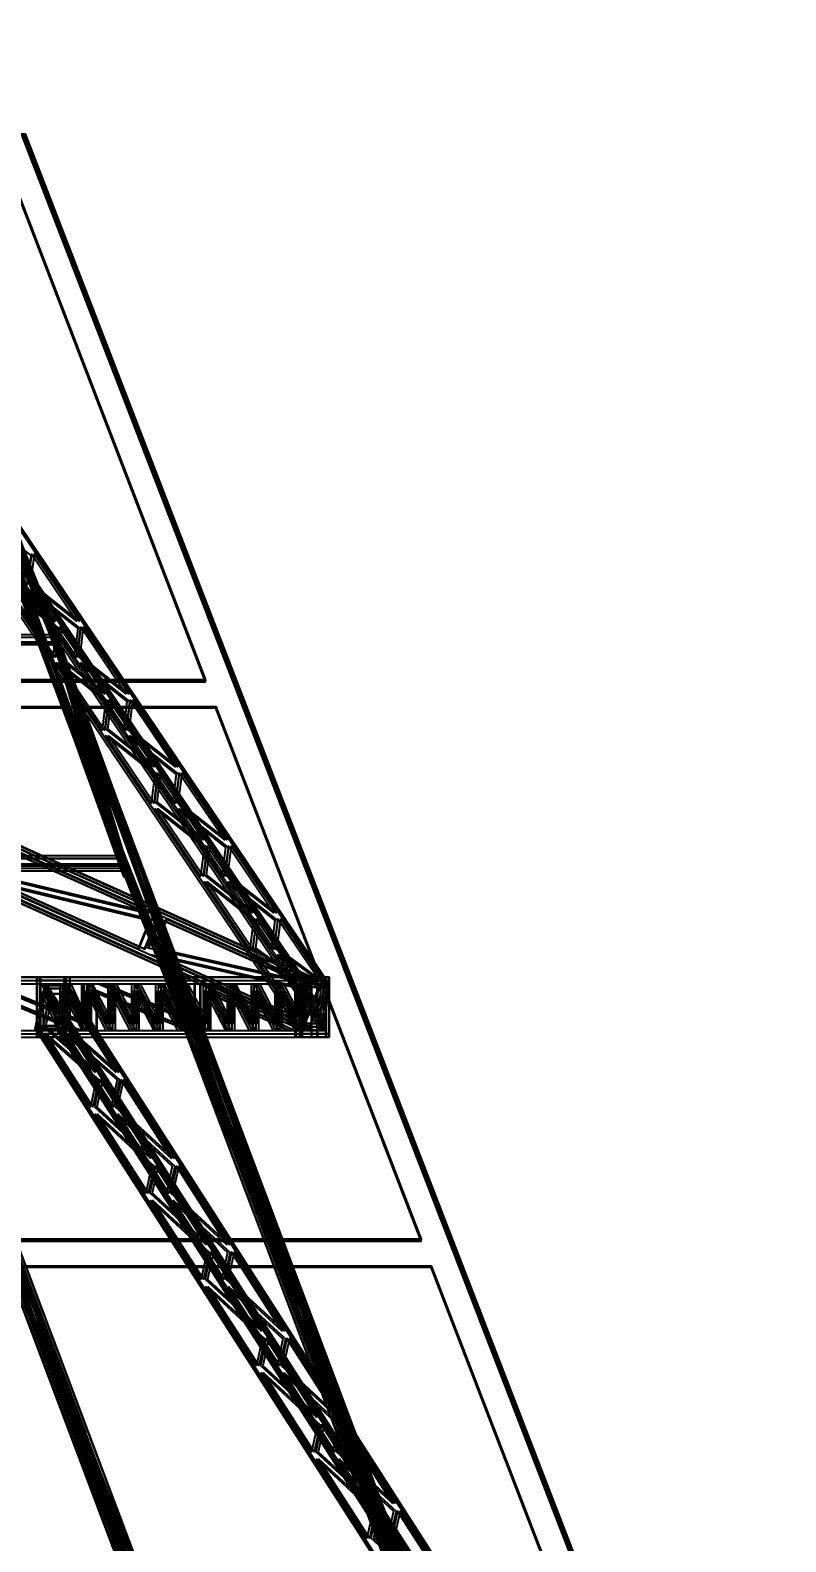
# Model space of a CAD drawing. Header units: millimetres. Extents: x -84906 to 117550, y -3000 to 338000.
# Drawn here: x 31195 to 35730, y 19591 to 28662 of the extents above; entities that cross this region are included whole.
import ezdxf

# ---------------------------------------------------------------- set-up
doc = ezdxf.new("R2010")
doc.units = ezdxf.units.MM
doc.layers.add('D-STR-DIM', color=7, linetype='Continuous', lineweight=13)
doc.layers.add('D-STR-STRC', color=7, linetype='Continuous', lineweight=25)
doc.styles.add('OpenSansCondensed-Light', font='OpenSansCondensed-Light.ttf')
doc.styles.add('TOWER_UNICODE', font='Arial Unicode.ttf')
doc.dimstyles.new('EZDXF', dxfattribs={"dimtxt": 0.25, "dimasz": 0.175, "dimexe": 0.375, "dimexo": 0.125, "dimgap": 0.1, "dimtad": 1, "dimlfac": 100, "dimzin": 12, "dimdsep": 46, "dimtxsty": 'OpenSansCondensed-Light', "dimblk": 'ARCHTICK', "dimcen": 2.5, "dimazin": 3, "dimtfac": 0.5, "dimtmove": 2, "dimatfit": 3})

# ---------------------------------------------------------------- blocks, each defined once
blk = doc.blocks.new('_ARCHTICK')
at = {"color": 0, "linetype": 'BYBLOCK', "const_width": 0.15}
blk.add_lwpolyline([(-0.5, -0.5), (0.5, 0.5)], dxfattribs=at)

msp = doc.modelspace()

# ---------------------------------------------------------------- linework, layer by layer
at = {"layer": 'D-STR-STRC'}
for points in [[(31745.2, 23638.8), (29263.7, 30515.9)], [(31364.5, 24992.7), (29293.1, 30492.2)], [(29293.1, 30492.2), (31364.5, 24992.7)], [(31775.7, 23648.5), (29294.1, 30525.6)], [(31758.5, 23576.8), (29276.9, 30453.8)], [(31370.1, 24973.9), (29299, 30473.4)], [(29299, 30473.4), (31370.1, 24973.9)], [(31788.9, 23586.5), (29307.3, 30463.5)], [(29768, 28899.3), (31329.7, 25030.5)], [(31769.1, 23633.8), (29797, 28880.2)], [(29797, 28880.2), (31769.1, 23633.8)], [(29798.5, 28909), (31360.2, 25040.2)], [(31774.7, 23615.1), (29802.8, 28861.5)], [(29802.8, 28861.5), (31774.7, 23615.1)], [(29792, 28809), (31353.7, 24940.2)], [(29822.4, 28818.7), (31384.1, 24949.9)], [(32928.3, 22919.4), (21249.6, 28175)], [(32928.3, 22919.4), (21249.6, 28175)], [(32935.9, 22937.8), (21257.2, 28193.3)], [(32935.9, 22937.8), (21257.2, 28193.3)], [(32972, 22919.4), (21293.2, 28175)], [(32972, 22919.4), (21293.2, 28175)], [(32979.5, 22937.8), (21300.8, 28193.3)], [(32979.5, 22937.8), (21300.8, 28193.3)], [(32844.2, 22919.4), (29294.2, 28175)], [(32844.2, 22919.4), (29294.2, 28175)], [(32846.5, 22937.8), (29296.5, 28193.3)], [(32846.5, 22937.8), (29296.5, 28193.3)], [(32987.7, 22919.4), (29437.8, 28175)], [(32987.7, 22919.4), (29437.8, 28175)], [(32990, 22937.8), (29440.1, 28193.3)], [(32990, 22937.8), (29440.1, 28193.3)], [(35035.1, 17964.7), (31145.2, 28035.3)], [(35055.1, 17964.7), (31165.2, 28035.3)], [(35055.1, 17964.7), (31165.2, 28035.3)], [(32822.4, 22662.2), (21143.7, 27917.8)], [(32822.4, 22662.2), (21143.7, 27917.8)], [(32830, 22680.6), (21151.2, 27936.2)], [(32830, 22680.6), (21151.2, 27936.2)], [(32866, 22662.2), (21187.3, 27917.8)], [(32866, 22662.2), (21187.3, 27917.8)], [(32873.6, 22680.6), (21194.8, 27936.2)], [(32873.6, 22680.6), (21194.8, 27936.2)], [(32812, 22662.2), (29262, 27917.8)], [(32812, 22662.2), (29262, 27917.8)], [(32814.3, 22680.6), (29264.3, 27936.2)], [(32814.3, 22680.6), (29264.3, 27936.2)], [(32955.5, 22662.2), (29405.6, 27917.8)], [(32955.5, 22662.2), (29405.6, 27917.8)], [(32957.8, 22680.6), (29407.9, 27936.2)], [(32957.8, 22680.6), (29407.9, 27936.2)], [(29709.5, 25062.2), (32535.4, 17312.7)], [(32249.3, 18322.9), (29722.1, 25036.1)], [(29722.1, 25036.1), (32249.3, 18322.9)], [(29739.9, 25072), (32565.8, 17322.4)], [(34140.2, 17307.9), (31314.3, 25057.4)], [(33869.3, 18322.9), (31342.1, 25036.1)], [(31342.1, 25036.1), (33869.3, 18322.9)], [(34170.6, 17317.6), (31344.7, 25067.1)], [(31363.9, 24991.9), (31347.3, 25035.9)], [(31347.3, 25035.9), (31363.9, 24991.9)], [(29719.5, 25005.1), (32545.4, 17255.6)], [(32254.6, 18304.5), (29727.8, 25017.5)], [(29727.8, 25017.5), (32254.6, 18304.5)], [(29749.9, 25014.8), (32575.8, 17265.3)], [(34150.2, 17250.8), (31324.3, 25000.3)], [(31359.3, 24988), (31341.5, 25035.4)], [(31341.5, 25035.4), (31359.3, 24988)], [(33874.6, 18304.5), (31347.8, 25017.5)], [(31347.8, 25017.5), (33874.6, 18304.5)], [(34180.6, 17260.5), (31354.7, 25010)], [(32232.7, 18359.7), (30115.6, 23727.3)], [(32542.7, 17304.9), (30126.6, 23709.1)], [(30126.6, 23709.1), (32542.7, 17304.9)], [(32548, 17286.6), (30132.3, 23690.5)], [(30132.3, 23690.5), (32548, 17286.6)], [(32263.1, 18369.4), (30146, 23737)], [(31720.4, 23722.4), (33837.5, 18354.8)], [(34162.7, 17304.9), (31746.6, 23709.1)], [(31746.6, 23709.1), (34162.7, 17304.9)], [(31750.8, 23732.1), (33867.9, 18364.5)], [(31768.5, 23645.8), (31751.4, 23691)], [(31751.4, 23691), (31768.5, 23645.8)], [(34168, 17286.6), (31752.3, 23690.5)], [(31752.3, 23690.5), (34168, 17286.6)], [(32250.8, 18281.2), (30133.7, 23648.8)], [(32281.2, 18290.9), (30164.1, 23658.5)], [(31738.5, 23644), (33855.6, 18276.4)], [(31773.8, 23615.6), (31758.1, 23657.6)], [(31758.1, 23657.6), (31773.8, 23615.6)], [(31768.9, 23653.7), (33886, 18286.1)], [(25448, 22980), (32882.3, 22980)], [(25448, 22980), (32882.3, 22980)], [(25448, 22960), (32882.3, 22960)], [(25448, 22960), (32882.3, 22960)], [(25485.3, 22980), (32919.7, 22980)], [(25485.3, 22980), (32919.7, 22980)], [(25485.3, 22960), (32919.7, 22960)], [(25485.3, 22960), (32919.7, 22960)], [(31235.5, 22980), (32812.9, 22980)], [(31235.5, 22980), (31256.3, 22980)], [(31235.5, 22980), (32812.9, 22980)], [(31235.5, 22980), (31256.3, 22980)], [(31235.5, 22960), (32812.9, 22960)], [(31235.5, 22960), (32812.9, 22960)], [(31411.6, 22980), (32989, 22980)], [(31411.6, 22980), (31432.4, 22980)], [(31411.6, 22980), (32989, 22980)], [(31411.6, 22980), (31432.4, 22980)], [(31411.6, 22960), (32989, 22960)], [(31411.6, 22960), (32989, 22960)], [(32784.5, 22980), (32882.3, 22980)], [(32784.5, 22980), (32882.3, 22980)], [(32792.2, 22980), (32812.9, 22980)], [(32792.2, 22980), (32812.9, 22980)], [(32846.5, 22937.8), (32819.8, 22977.3)], [(32846.5, 22937.8), (32819.8, 22977.3)], [(32821.8, 22980), (32919.7, 22980)], [(32821.8, 22980), (32919.7, 22980)], [(32935.9, 22937.8), (32848, 22977.3)], [(32935.9, 22937.8), (32848, 22977.3)], [(32979.5, 22937.8), (32891.7, 22977.3)], [(32979.5, 22937.8), (32891.7, 22977.3)], [(32990, 22937.8), (32963.3, 22977.3)], [(32990, 22937.8), (32963.3, 22977.3)], [(32968.3, 22980), (32989, 22980)], [(32968.3, 22980), (32989, 22980)], [(35262.5, 16701.1), (31278.7, 22912.2)], [(35262.5, 16701.1), (31278.7, 22912.2)], [(35266.3, 16718.4), (31282.5, 22929.5)], [(31314.9, 22879), (31282.5, 22929.5)], [(35266.3, 16718.4), (31282.5, 22929.5)], [(31314.9, 22879), (31282.5, 22929.5)], [(35401.5, 16701.1), (31417.7, 22912.2)], [(35401.5, 16701.1), (31417.7, 22912.2)], [(35405.3, 16718.4), (31421.5, 22929.5)], [(31453.9, 22879), (31421.5, 22929.5)], [(35405.3, 16718.4), (31421.5, 22929.5)], [(31453.9, 22879), (31421.5, 22929.5)], [(35213.2, 16476.7), (31229.4, 22687.8)], [(35213.2, 16476.7), (31229.4, 22687.8)], [(35352.2, 16476.7), (31368.5, 22687.8)], [(35352.2, 16476.7), (31368.5, 22687.8)], [(32822.4, 22662.2), (32734.5, 22701.8)], [(32822.4, 22662.2), (32734.5, 22701.8)], [(32866, 22662.2), (32778.2, 22701.8)], [(32866, 22662.2), (32778.2, 22701.8)], [(32812, 22662.2), (32785.3, 22701.8)], [(32812, 22662.2), (32785.3, 22701.8)], [(32955.5, 22662.2), (32928.8, 22701.8)], [(32955.5, 22662.2), (32928.8, 22701.8)], [(25448, 22640), (32882.3, 22640)], [(25448, 22640), (32882.3, 22640)], [(25448, 22620), (32882.3, 22620)], [(25448, 22620), (32882.3, 22620)], [(25485.3, 22640), (32919.7, 22640)], [(25485.3, 22640), (32919.7, 22640)], [(25485.3, 22620), (32919.7, 22620)], [(25485.3, 22620), (32919.7, 22620)], [(35209.4, 16459.4), (31225.6, 22670.5)], [(31258, 22620), (31225.6, 22670.5)], [(35209.4, 16459.4), (31225.6, 22670.5)], [(31258, 22620), (31225.6, 22670.5)], [(31235.5, 22640), (32812.9, 22640)], [(31235.5, 22640), (32812.9, 22640)], [(31235.5, 22620), (32812.9, 22620)], [(31235.5, 22620), (31256.3, 22620)], [(31235.5, 22620), (32812.9, 22620)], [(31235.5, 22620), (31256.3, 22620)], [(35348.5, 16459.4), (31364.7, 22670.5)], [(31397.1, 22620), (31364.7, 22670.5)], [(35348.5, 16459.4), (31364.7, 22670.5)], [(31397.1, 22620), (31364.7, 22670.5)], [(31411.6, 22640), (32989, 22640)], [(31411.6, 22640), (32989, 22640)], [(31411.6, 22620), (32989, 22620)], [(31411.6, 22620), (31432.4, 22620)], [(31411.6, 22620), (32989, 22620)], [(31411.6, 22620), (31432.4, 22620)], [(32784.5, 22620), (32882.3, 22620)], [(32784.5, 22620), (32882.3, 22620)], [(32792.2, 22620), (32812.9, 22620)], [(32792.2, 22620), (32812.9, 22620)], [(32821.8, 22620), (32919.7, 22620)], [(32821.8, 22620), (32919.7, 22620)], [(32968.3, 22620), (32989, 22620)], [(32968.3, 22620), (32989, 22620)]]:
    msp.add_lwpolyline(points, dxfattribs=at)
for points in [[(31759.4, 23610.3), (31349.3, 24987.9), (29277.9, 30487.4)], [(31759.5, 23610.2), (29277.9, 30487.2), (29787.6, 28856.5)], [(29787.6, 28856.5), (29277.9, 30487.2), (31349.3, 24987.7)], [(31774.7, 23615.1), (31364.5, 24992.7), (29293.1, 30492.2)], [(31774.7, 23615.1), (29293.1, 30492.2), (29802.8, 28861.5)], [(29802.8, 28861.5), (29293.1, 30492.2), (31364.5, 24992.7)], [(29787.6, 28856.7), (31349.3, 24987.9), (31759.4, 23610.3)], [(29802.8, 28861.5), (31364.5, 24992.7), (31774.7, 23615.1)], [(31612.5, 24059.8), (31350.8, 24939), (30028.8, 28448.7)], [(31627.8, 24064.6), (31366, 24943.8), (30044.1, 28453.5)], [(32935.9, 22937.8), (32822.4, 22662.2), (21143.7, 27917.8), (21257.2, 28193.3)], [(32935.9, 22937.8), (32822.4, 22662.2), (21143.7, 27917.8), (21257.2, 28193.3)], [(32940.6, 22937.8), (32827.1, 22662.2), (21148.3, 27917.8), (21261.8, 28193.3)], [(32940.6, 22937.8), (32827.1, 22662.2), (21148.3, 27917.8), (21261.8, 28193.3)], [(32974.9, 22937.8), (32861.4, 22662.2), (21182.6, 27917.8), (21296.1, 28193.3)], [(32974.9, 22937.8), (32861.4, 22662.2), (21182.6, 27917.8), (21296.1, 28193.3)], [(32979.5, 22937.8), (32866, 22662.2), (21187.3, 27917.8), (21300.8, 28193.3)], [(32979.5, 22937.8), (32866, 22662.2), (21187.3, 27917.8), (21300.8, 28193.3)], [(32846.5, 22937.8), (32812, 22662.2), (29262, 27917.8), (29296.5, 28193.3)], [(32846.5, 22937.8), (32812, 22662.2), (29262, 27917.8), (29296.5, 28193.3)], [(32861.8, 22937.8), (32827.3, 22662.2), (29277.3, 27917.8), (29311.9, 28193.3)], [(32861.8, 22937.8), (32827.3, 22662.2), (29277.3, 27917.8), (29311.9, 28193.3)], [(32974.7, 22937.8), (32940.2, 22662.2), (29390.2, 27917.8), (29424.8, 28193.3)], [(32974.7, 22937.8), (32940.2, 22662.2), (29390.2, 27917.8), (29424.8, 28193.3)], [(32990, 22937.8), (32955.5, 22662.2), (29405.6, 27917.8), (29440.1, 28193.3)], [(32990, 22937.8), (32955.5, 22662.2), (29405.6, 27917.8), (29440.1, 28193.3)], [(35055.1, 17970.2), (31242.2, 17970.2), (27552.3, 28040.8), (31165.2, 28040.8)], [(35055.1, 17964.7), (31242.2, 17964.7), (27552.3, 28035.3), (31165.2, 28035.3)], [(31242.2, 17958.9), (35055.1, 17958.9), (31165.2, 28029.5), (27552.3, 28029.5)], [(35040.2, 17958.9), (35040.2, 17958.9), (31150.3, 28029.5), (31150.3, 28029.5)], [(28936.5, 24757.6), (32248, 24757.6), (31015.7, 27956.1), (27761.4, 27956.1)], [(28936.5, 24751.9), (32248, 24751.9), (31015.7, 27950.3), (27761.4, 27950.3)], [(32247.8, 24763.6), (28936.3, 24763.6), (27761.6, 27961.1), (31015.9, 27961.1)], [(32247.8, 24758.1), (28936.3, 24758.1), (27761.6, 27955.6), (31015.9, 27955.6)], [(32416.3, 24751.9), (32416.3, 24751.9), (31180.9, 27950.3), (31180.9, 27950.3)], [(32431.2, 24757.6), (32431.2, 24757.6), (31195.8, 27956.1), (31195.8, 27956.1)], [(30296.5, 27546.6), (31357.9, 24917), (31636.7, 23980.7)], [(30311.7, 27551.4), (31373.2, 24921.8), (31651.9, 23985.4)], [(31199.3, 25509.4), (31177.8, 25337.6), (30905.5, 25740.8)], [(31199.3, 25509.4), (31177.8, 25337.6), (30905.5, 25740.8)], [(31346.6, 25114.8), (31074.3, 25517.9), (31052.7, 25346.2)], [(31346.6, 25114.8), (31074.3, 25517.9), (31052.7, 25346.2)], [(31361.9, 25114.8), (31089.6, 25517.9), (31068.1, 25346.2)], [(31361.9, 25114.8), (31089.6, 25517.9), (31068.1, 25346.2)], [(31474.8, 25114.8), (31202.5, 25517.9), (31181, 25346.2)], [(31474.8, 25114.8), (31202.5, 25517.9), (31181, 25346.2)], [(31490.1, 25114.8), (31217.8, 25517.9), (31196.3, 25346.2)], [(31490.1, 25114.8), (31217.8, 25517.9), (31196.3, 25346.2)], [(31351.6, 25071.4), (31330.1, 24899.7), (31057.8, 25302.8)], [(31351.6, 25071.4), (31330.1, 24899.7), (31057.8, 25302.8)], [(31366.9, 25071.4), (31345.4, 24899.7), (31073.1, 25302.8)], [(31366.9, 25071.4), (31345.4, 24899.7), (31073.1, 25302.8)], [(31479.8, 25071.4), (31458.3, 24899.7), (31186, 25302.8)], [(31479.8, 25071.4), (31458.3, 24899.7), (31186, 25302.8)], [(31495.1, 25071.4), (31473.6, 24899.7), (31201.3, 25302.8)], [(31495.1, 25071.4), (31473.6, 24899.7), (31201.3, 25302.8)], [(31347.8, 25017.5), (29727.8, 25017.5), (29722.1, 25036.1), (31342.1, 25036.1)], [(32249.3, 18322.9), (30132.3, 23690.5), (29722.1, 25036.1)], [(31347.8, 25017.5), (29727.8, 25017.5), (29722.1, 25036.1), (31342.1, 25036.1)], [(29722.1, 25036.1), (30132.3, 23690.5), (32548, 17286.6)], [(29722.1, 25036.1), (32548, 17286.6), (32249.3, 18322.9)], [(31758.1, 23657.6), (30139.5, 23657.8), (29728.8, 25036.1), (31347.3, 25035.9)], [(31758.1, 23657.6), (30139.5, 23657.8), (29728.8, 25036.1), (31347.3, 25035.9)], [(32264.5, 18327.8), (30147.5, 23695.4), (29737.3, 25041)], [(29737.3, 25041), (30147.5, 23695.4), (32563.2, 17291.5)], [(29737.3, 25040.9), (32563.2, 17291.4), (32264.5, 18327.7)], [(31324.3, 25000.3), (31314.3, 25057.4), (31344.7, 25067.1), (31354.7, 25010)], [(31353.7, 24940.2), (31329.7, 25030.5), (31360.2, 25040.2), (31384.1, 24949.9)], [(34168, 17286.6), (33869.3, 18322.9), (31342.1, 25036.1)], [(34168, 17286.6), (31342.1, 25036.1), (31752.3, 23690.5)], [(31752.3, 23690.5), (31342.1, 25036.1), (33869.3, 18322.9)], [(31642.4, 24676.8), (31370.1, 25080), (31348.6, 24908.2)], [(31642.4, 24676.8), (31370.1, 25080), (31348.6, 24908.2)], [(31657.7, 24676.8), (31385.4, 25080), (31363.9, 24908.2)], [(31657.7, 24676.8), (31385.4, 25080), (31363.9, 24908.2)], [(31770.6, 24676.8), (31498.3, 25080), (31476.8, 24908.2)], [(31770.6, 24676.8), (31498.3, 25080), (31476.8, 24908.2)], [(31785.9, 24676.8), (31513.6, 25080), (31492.1, 24908.2)], [(31785.9, 24676.8), (31513.6, 25080), (31492.1, 24908.2)], [(31751.4, 23691), (30132.9, 23691.2), (29722.9, 25035.6), (31341.5, 25035.4)], [(31751.4, 23691), (30132.9, 23691.2), (29722.9, 25035.6), (31341.5, 25035.4)], [(31768.5, 23645.8), (30150, 23646), (29740.8, 24988.2), (31359.3, 24988)], [(31768.5, 23645.8), (30150, 23646), (29740.8, 24988.2), (31359.3, 24988)], [(31370.1, 24973.9), (29750.1, 24973.9), (29744.5, 24992.7), (31364.5, 24992.7)], [(31370.1, 24973.9), (29750.1, 24973.9), (29744.5, 24992.7), (31364.5, 24992.7)], [(31773.8, 23615.6), (30155.3, 23615.8), (29745.3, 24992.1), (31363.9, 24991.9)], [(31773.8, 23615.6), (30155.3, 23615.8), (29745.3, 24992.1), (31363.9, 24991.9)], [(34152.8, 17281.8), (33854.1, 18318.1), (31326.9, 25031.3)], [(34152.8, 17281.7), (31326.9, 25031.2), (31737.1, 23685.6)], [(31737.1, 23685.6), (31326.9, 25031.2), (33854.1, 18318)], [(31647.4, 24633.5), (31625.9, 24461.7), (31353.6, 24864.9)], [(31647.4, 24633.5), (31625.9, 24461.7), (31353.6, 24864.9)], [(31662.7, 24633.5), (31641.2, 24461.7), (31368.9, 24864.9)], [(31662.7, 24633.5), (31641.2, 24461.7), (31368.9, 24864.9)], [(31775.6, 24633.5), (31754.1, 24461.7), (31481.8, 24864.9)], [(31775.6, 24633.5), (31754.1, 24461.7), (31481.8, 24864.9)], [(31790.9, 24633.5), (31769.4, 24461.7), (31497.1, 24864.9)], [(31790.9, 24633.5), (31769.4, 24461.7), (31497.1, 24864.9)], [(30169.8, 21400.8), (33541.3, 21400.8), (32309, 24599.2), (28994.7, 24599.2)], [(30169.8, 21395), (33541.3, 21395), (32309, 24593.5), (28994.7, 24593.5)], [(33541.1, 21406.7), (30169.6, 21406.7), (28994.9, 24604.3), (32309.2, 24604.3)], [(33541.1, 21401.2), (30169.6, 21401.2), (28994.9, 24598.8), (32309.2, 24598.8)], [(31510.8, 20241.4), (30130.1, 23742.1), (29862.6, 24619.8)], [(31526, 20246.3), (30145.3, 23747.1), (29877.8, 24624.7)], [(31734.9, 23737.2), (31467.4, 24614.9), (33115.7, 20236.5)], [(31750.1, 23742.1), (31482.6, 24619.8), (33130.8, 20241.4)], [(31938.2, 24238.8), (31665.9, 24642), (31644.4, 24470.3)], [(31938.2, 24238.8), (31665.9, 24642), (31644.4, 24470.3)], [(31953.5, 24238.8), (31681.2, 24642), (31659.7, 24470.3)], [(31953.5, 24238.8), (31681.2, 24642), (31659.7, 24470.3)], [(32066.4, 24238.8), (31794.1, 24642), (31772.6, 24470.3)], [(32066.4, 24238.8), (31794.1, 24642), (31772.6, 24470.3)], [(32081.7, 24238.8), (31809.4, 24642), (31787.9, 24470.3)], [(32081.7, 24238.8), (31809.4, 24642), (31787.9, 24470.3)], [(33712.9, 21395), (33712.9, 21395), (32477.5, 24593.5), (32477.5, 24593.5)], [(33727.9, 21400.8), (33727.9, 21400.8), (32492.4, 24599.2), (32492.4, 24599.2)], [(29878.9, 24565.2), (30133.5, 23730), (31633, 19755)], [(29894.1, 24570.1), (30148.7, 23734.9), (31648.2, 19759.9)], [(33237.8, 19750.1), (31483.7, 24560.3), (31738.3, 23725)], [(33253, 19755), (31498.9, 24565.2), (31753.5, 23730)], [(31943.2, 24195.5), (31921.7, 24023.7), (31649.4, 24426.9)], [(31943.2, 24195.5), (31921.7, 24023.7), (31649.4, 24426.9)], [(31958.6, 24195.5), (31937, 24023.7), (31664.7, 24426.9)], [(31958.6, 24195.5), (31937, 24023.7), (31664.7, 24426.9)], [(32071.5, 24195.5), (32049.9, 24023.7), (31777.6, 24426.9)], [(32071.5, 24195.5), (32049.9, 24023.7), (31777.6, 24426.9)], [(32086.8, 24195.5), (32065.3, 24023.7), (31792.9, 24426.9)], [(32086.8, 24195.5), (32065.3, 24023.7), (31792.9, 24426.9)], [(32234.1, 23800.9), (31961.7, 24204), (31940.2, 24032.3)], [(32234.1, 23800.9), (31961.7, 24204), (31940.2, 24032.3)], [(32249.4, 23800.9), (31977, 24204), (31955.5, 24032.3)], [(32249.4, 23800.9), (31977, 24204), (31955.5, 24032.3)], [(32362.3, 23800.9), (32089.9, 24204), (32068.4, 24032.3)], [(32362.3, 23800.9), (32089.9, 24204), (32068.4, 24032.3)], [(32377.6, 23800.9), (32105.2, 24204), (32083.7, 24032.3)], [(32377.6, 23800.9), (32105.2, 24204), (32083.7, 24032.3)], [(32239.1, 23757.5), (32217.6, 23585.8), (31945.2, 23988.9)], [(32239.1, 23757.5), (32217.6, 23585.8), (31945.2, 23988.9)], [(32254.4, 23757.5), (32232.9, 23585.8), (31960.6, 23988.9)], [(32254.4, 23757.5), (32232.9, 23585.8), (31960.6, 23988.9)], [(32367.3, 23757.5), (32345.8, 23585.8), (32073.5, 23988.9)], [(32367.3, 23757.5), (32345.8, 23585.8), (32073.5, 23988.9)], [(32382.6, 23757.5), (32361.1, 23585.8), (32088.8, 23988.9)], [(32382.6, 23757.5), (32361.1, 23585.8), (32088.8, 23988.9)], [(31894.4, 23362.9), (30998.5, 23766.1), (30927.7, 23594.3)], [(31894.4, 23362.9), (30998.5, 23766.1), (30927.7, 23594.3)], [(31899, 23362.9), (31003.1, 23766.1), (30932.4, 23594.3)], [(31899, 23362.9), (31003.1, 23766.1), (30932.4, 23594.3)], [(31933.4, 23362.9), (31037.5, 23766.1), (30966.7, 23594.3)], [(31933.4, 23362.9), (31037.5, 23766.1), (30966.7, 23594.3)], [(31938, 23362.9), (31042.1, 23766.1), (30971.4, 23594.3)], [(31938, 23362.9), (31042.1, 23766.1), (30971.4, 23594.3)], [(32529.9, 23362.9), (32257.6, 23766.1), (32236.1, 23594.3)], [(32529.9, 23362.9), (32257.6, 23766.1), (32236.1, 23594.3)], [(32545.2, 23362.9), (32272.9, 23766.1), (32251.4, 23594.3)], [(32545.2, 23362.9), (32272.9, 23766.1), (32251.4, 23594.3)], [(32658.1, 23362.9), (32385.8, 23766.1), (32364.3, 23594.3)], [(32658.1, 23362.9), (32385.8, 23766.1), (32364.3, 23594.3)], [(32673.4, 23362.9), (32401.1, 23766.1), (32379.6, 23594.3)], [(32673.4, 23362.9), (32401.1, 23766.1), (32379.6, 23594.3)], [(30126.6, 23709.1), (31746.6, 23709.1), (31752.3, 23690.5), (30132.3, 23690.5)], [(30126.6, 23709.1), (31746.6, 23709.1), (31752.3, 23690.5), (30132.3, 23690.5)], [(32249.3, 18322.9), (32548, 17286.6), (30132.3, 23690.5)], [(32264.5, 18327.7), (32563.2, 17291.4), (30147.5, 23695.3)], [(31738.5, 23644), (31720.4, 23722.4), (31750.8, 23732.1), (31768.9, 23653.7)], [(31737.1, 23685.7), (33854.1, 18318.1), (34152.8, 17281.8)], [(31752.3, 23690.5), (33869.3, 18322.9), (34168, 17286.6)], [(30149.1, 23633.8), (31769.1, 23633.8), (31774.7, 23615.1), (30154.7, 23615.1)], [(30149.1, 23633.8), (31769.1, 23633.8), (31774.7, 23615.1), (30154.7, 23615.1)], [(31758.5, 23576.8), (31745.2, 23638.8), (31775.7, 23648.5), (31788.9, 23586.5)], [(31910.9, 23319.6), (31840.1, 23147.8), (30944.2, 23551)], [(31910.9, 23319.6), (31840.1, 23147.8), (30944.2, 23551)], [(31915.6, 23319.6), (31844.8, 23147.8), (30948.9, 23551)], [(31915.6, 23319.6), (31844.8, 23147.8), (30948.9, 23551)], [(31949.9, 23319.6), (31879.1, 23147.8), (30983.2, 23551)], [(31949.9, 23319.6), (31879.1, 23147.8), (30983.2, 23551)], [(31954.5, 23319.6), (31883.8, 23147.8), (30987.9, 23551)], [(31954.5, 23319.6), (31883.8, 23147.8), (30987.9, 23551)], [(32534.9, 23319.6), (32513.4, 23147.8), (32241.1, 23551)], [(32534.9, 23319.6), (32513.4, 23147.8), (32241.1, 23551)], [(32550.2, 23319.6), (32528.7, 23147.8), (32256.4, 23551)], [(32550.2, 23319.6), (32528.7, 23147.8), (32256.4, 23551)], [(32663.1, 23319.6), (32641.6, 23147.8), (32369.3, 23551)], [(32663.1, 23319.6), (32641.6, 23147.8), (32369.3, 23551)], [(32678.4, 23319.6), (32656.9, 23147.8), (32384.6, 23551)], [(32678.4, 23319.6), (32656.9, 23147.8), (32384.6, 23551)], [(32803.9, 22953.6), (31971.7, 23328.1), (31901, 23156.4)], [(32803.9, 22953.6), (31971.7, 23328.1), (31901, 23156.4)], [(32808.6, 22953.6), (31976.4, 23328.1), (31905.6, 23156.4)], [(32808.6, 22953.6), (31976.4, 23328.1), (31905.6, 23156.4)], [(32842.9, 22953.6), (32010.7, 23328.1), (31939.9, 23156.4)], [(32842.9, 22953.6), (32010.7, 23328.1), (31939.9, 23156.4)], [(32847.5, 22953.6), (32015.3, 23328.1), (31944.6, 23156.4)], [(32847.5, 22953.6), (32015.3, 23328.1), (31944.6, 23156.4)], [(32806.3, 22953.6), (32553.4, 23328.1), (32531.9, 23156.4)], [(32806.3, 22953.6), (32553.4, 23328.1), (32531.9, 23156.4)], [(32821.6, 22953.6), (32568.7, 23328.1), (32547.2, 23156.4)], [(32821.6, 22953.6), (32568.7, 23328.1), (32547.2, 23156.4)], [(32934.5, 22953.6), (32681.6, 23328.1), (32660.1, 23156.4)], [(32934.5, 22953.6), (32681.6, 23328.1), (32660.1, 23156.4)], [(32949.9, 22953.6), (32696.9, 23328.1), (32675.4, 23156.4)], [(32949.9, 22953.6), (32696.9, 23328.1), (32675.4, 23156.4)], [(32820.4, 22910.3), (32749.7, 22738.5), (31917.5, 23113)], [(32820.4, 22910.3), (32749.7, 22738.5), (31917.5, 23113)], [(32825.1, 22910.3), (32754.3, 22738.5), (31922.1, 23113)], [(32825.1, 22910.3), (32754.3, 22738.5), (31922.1, 23113)], [(32859.4, 22910.3), (32788.6, 22738.5), (31956.4, 23113)], [(32859.4, 22910.3), (32788.6, 22738.5), (31956.4, 23113)], [(32864, 22910.3), (32793.3, 22738.5), (31961.1, 23113)], [(32864, 22910.3), (32793.3, 22738.5), (31961.1, 23113)], [(32811.4, 22910.3), (32789.9, 22738.5), (32536.9, 23113)], [(32811.4, 22910.3), (32789.9, 22738.5), (32536.9, 23113)], [(32826.7, 22910.3), (32805.2, 22738.5), (32552.2, 23113)], [(32826.7, 22910.3), (32805.2, 22738.5), (32552.2, 23113)], [(32939.6, 22910.3), (32918.1, 22738.5), (32665.1, 23113)], [(32939.6, 22910.3), (32918.1, 22738.5), (32665.1, 23113)], [(32954.9, 22910.3), (32933.4, 22738.5), (32680.4, 23113)], [(32954.9, 22910.3), (32933.4, 22738.5), (32680.4, 23113)], [(25448, 22980), (25448, 22620), (32882.3, 22620), (32882.3, 22980)], [(25448, 22980), (25448, 22620), (32882.3, 22620), (32882.3, 22980)], [(25451.3, 22980), (25451.3, 22620), (32885.6, 22620), (32885.6, 22980)], [(25451.3, 22980), (25451.3, 22620), (32885.6, 22620), (32885.6, 22980)], [(25482, 22980), (25482, 22620), (32916.3, 22620), (32916.3, 22980)], [(25482, 22980), (25482, 22620), (32916.3, 22620), (32916.3, 22980)], [(25485.3, 22980), (25485.3, 22620), (32919.7, 22620), (32919.7, 22980)], [(25485.3, 22980), (25485.3, 22620), (32919.7, 22620), (32919.7, 22980)], [(31411.6, 22980), (31235.5, 22980), (31235.5, 22960), (31411.6, 22960)], [(31235.5, 22980), (31235.5, 22620), (32812.9, 22620), (32812.9, 22980)], [(31411.6, 22980), (31235.5, 22980), (31235.5, 22620), (31411.6, 22620)], [(31235.5, 22980), (31411.6, 22980), (31411.6, 22960), (31235.5, 22960)], [(31235.5, 22980), (31235.5, 22620), (32812.9, 22620), (32812.9, 22980)], [(31235.5, 22980), (31411.6, 22980), (31411.6, 22620), (31235.5, 22620)], [(31251.2, 22980), (31251.2, 22620), (32828.6, 22620), (32828.6, 22980)], [(31251.2, 22980), (31251.2, 22620), (32828.6, 22620), (32828.6, 22980)], [(31432.4, 22980), (31256.3, 22980), (31256.3, 22620), (31432.4, 22620)], [(31256.3, 22980), (31432.4, 22980), (31432.4, 22620), (31256.3, 22620)], [(31396, 22980), (31396, 22620), (32973.4, 22620), (32973.4, 22980)], [(31396, 22980), (31396, 22620), (32973.4, 22620), (32973.4, 22980)], [(31411.6, 22980), (31411.6, 22620), (32989, 22620), (32989, 22980)], [(31411.6, 22980), (31411.6, 22620), (32989, 22620), (32989, 22980)], [(32848, 22977.3), (32891.7, 22977.3), (32778.2, 22701.8), (32734.5, 22701.8)], [(32891.7, 22977.3), (32848, 22977.3), (32734.5, 22701.8), (32778.2, 22701.8)], [(32821.8, 22980), (32784.5, 22980), (32784.5, 22620), (32821.8, 22620)], [(32784.5, 22980), (32821.8, 22980), (32821.8, 22620), (32784.5, 22620)], [(32819.8, 22977.3), (32963.3, 22977.3), (32928.8, 22701.8), (32785.3, 22701.8)], [(32963.3, 22977.3), (32819.8, 22977.3), (32785.3, 22701.8), (32928.8, 22701.8)], [(32968.3, 22980), (32792.2, 22980), (32792.2, 22620), (32968.3, 22620)], [(32792.2, 22980), (32968.3, 22980), (32968.3, 22620), (32792.2, 22620)], [(32989, 22980), (32812.9, 22980), (32812.9, 22960), (32989, 22960)], [(32989, 22980), (32812.9, 22980), (32812.9, 22620), (32989, 22620)], [(32812.9, 22980), (32989, 22980), (32989, 22960), (32812.9, 22960)], [(32812.9, 22980), (32989, 22980), (32989, 22620), (32812.9, 22620)], [(32919.7, 22980), (32882.3, 22980), (32882.3, 22960), (32919.7, 22960)], [(32919.7, 22980), (32882.3, 22980), (32882.3, 22620), (32919.7, 22620)], [(32882.3, 22980), (32919.7, 22980), (32919.7, 22960), (32882.3, 22960)], [(32882.3, 22980), (32919.7, 22980), (32919.7, 22620), (32882.3, 22620)], [(30881.7, 22898), (30881.7, 22660), (31462.6, 22660)], [(30881.7, 22898), (30881.7, 22660), (31462.6, 22660)], [(30885, 22898), (30885, 22660), (31465.9, 22660)], [(30885, 22898), (30885, 22660), (31465.9, 22660)], [(30915.7, 22898), (30915.7, 22660), (31496.7, 22660)], [(30915.7, 22898), (30915.7, 22660), (31496.7, 22660)], [(30919, 22898), (30919, 22660), (31500, 22660)], [(30919, 22898), (30919, 22660), (31500, 22660)], [(30922.7, 22940), (31503.7, 22940), (31503.7, 22702)], [(30922.7, 22940), (31503.7, 22940), (31503.7, 22702)], [(30926.1, 22940), (31507, 22940), (31507, 22702)], [(30926.1, 22940), (31507, 22940), (31507, 22702)], [(30956.8, 22940), (31537.7, 22940), (31537.7, 22702)], [(30956.8, 22940), (31537.7, 22940), (31537.7, 22702)], [(30960.1, 22940), (31541.1, 22940), (31541.1, 22702)], [(30960.1, 22940), (31541.1, 22940), (31541.1, 22702)], [(35266.3, 16718.4), (35209.4, 16459.4), (31225.6, 22670.5), (31282.5, 22929.5)], [(31282.5, 22929.5), (31421.5, 22929.5), (31364.7, 22670.5), (31225.6, 22670.5)], [(35266.3, 16718.4), (35209.4, 16459.4), (31225.6, 22670.5), (31282.5, 22929.5)], [(31421.5, 22929.5), (31282.5, 22929.5), (31225.6, 22670.5), (31364.7, 22670.5)], [(35281.1, 16718.4), (35224.3, 16459.4), (31240.5, 22670.5), (31297.3, 22929.5)], [(35281.1, 16718.4), (35224.3, 16459.4), (31240.5, 22670.5), (31297.3, 22929.5)], [(31256.3, 22898), (31256.3, 22660), (31364.5, 22660)], [(31256.3, 22898), (31256.3, 22660), (31364.5, 22660)], [(31314.9, 22879), (31453.9, 22879), (31397.1, 22620), (31258, 22620)], [(31453.9, 22879), (31314.9, 22879), (31258, 22620), (31397.1, 22620)], [(31265, 22940), (31373.2, 22940), (31373.2, 22702)], [(31265, 22940), (31373.2, 22940), (31373.2, 22702)], [(31272, 22898), (31272, 22660), (31380.2, 22660)], [(31272, 22898), (31272, 22660), (31380.2, 22660)], [(31282.5, 22929.5), (31421.5, 22929.5), (31417.7, 22912.2), (31278.7, 22912.2)], [(31421.5, 22929.5), (31282.5, 22929.5), (31278.7, 22912.2), (31417.7, 22912.2)], [(31280.7, 22940), (31388.9, 22940), (31388.9, 22702)], [(31280.7, 22940), (31388.9, 22940), (31388.9, 22702)], [(35390.5, 16718.4), (35333.6, 16459.4), (31349.8, 22670.5), (31406.7, 22929.5)], [(35390.5, 16718.4), (35333.6, 16459.4), (31349.8, 22670.5), (31406.7, 22929.5)], [(35405.3, 16718.4), (35348.5, 16459.4), (31364.7, 22670.5), (31421.5, 22929.5)], [(35405.3, 16718.4), (35348.5, 16459.4), (31364.7, 22670.5), (31421.5, 22929.5)], [(31384.7, 22898), (31384.7, 22660), (31507.9, 22660)], [(31384.7, 22898), (31384.7, 22660), (31507.9, 22660)], [(31393.4, 22940), (31516.6, 22940), (31516.6, 22702)], [(31393.4, 22940), (31516.6, 22940), (31516.6, 22702)], [(31400.3, 22898), (31400.3, 22660), (31523.6, 22660)], [(31400.3, 22898), (31400.3, 22660), (31523.6, 22660)], [(31409, 22940), (31532.3, 22940), (31532.3, 22702)], [(31409, 22940), (31532.3, 22940), (31532.3, 22702)], [(31416.7, 22898), (31416.7, 22660), (31524.9, 22660)], [(31416.7, 22898), (31416.7, 22660), (31524.9, 22660)], [(31425.4, 22940), (31533.7, 22940), (31533.7, 22702)], [(31425.4, 22940), (31533.7, 22940), (31533.7, 22702)], [(31432.4, 22898), (31432.4, 22660), (31540.6, 22660)], [(31432.4, 22898), (31432.4, 22660), (31540.6, 22660)], [(31441.1, 22940), (31549.3, 22940), (31549.3, 22702)], [(31441.1, 22940), (31549.3, 22940), (31549.3, 22702)], [(31528, 22898), (31528, 22660), (31651.3, 22660)], [(31528, 22898), (31528, 22660), (31651.3, 22660)], [(31536.8, 22940), (31660, 22940), (31660, 22702)], [(31536.8, 22940), (31660, 22940), (31660, 22702)], [(31543.7, 22898), (31543.7, 22660), (31667, 22660)], [(31543.7, 22898), (31543.7, 22660), (31667, 22660)], [(31545.1, 22898), (31545.1, 22660), (31668.3, 22660)], [(31545.1, 22898), (31545.1, 22660), (31668.3, 22660)], [(31552.4, 22940), (31675.7, 22940), (31675.7, 22702)], [(31552.4, 22940), (31675.7, 22940), (31675.7, 22702)], [(31553.8, 22940), (31677.1, 22940), (31677.1, 22702)], [(31553.8, 22940), (31677.1, 22940), (31677.1, 22702)], [(31557.5, 22898), (31557.5, 22660), (32138.5, 22660)], [(31557.5, 22898), (31557.5, 22660), (32138.5, 22660)], [(31560.7, 22898), (31560.7, 22660), (31684, 22660)], [(31560.7, 22898), (31560.7, 22660), (31684, 22660)], [(31560.8, 22898), (31560.8, 22660), (32141.8, 22660)], [(31560.8, 22898), (31560.8, 22660), (32141.8, 22660)], [(31569.4, 22940), (31692.7, 22940), (31692.7, 22702)], [(31569.4, 22940), (31692.7, 22940), (31692.7, 22702)], [(31591.5, 22898), (31591.5, 22660), (32172.5, 22660)], [(31591.5, 22898), (31591.5, 22660), (32172.5, 22660)], [(31594.9, 22898), (31594.9, 22660), (32175.8, 22660)], [(31594.9, 22898), (31594.9, 22660), (32175.8, 22660)], [(31598.6, 22940), (32179.5, 22940), (32179.5, 22702)], [(31598.6, 22940), (32179.5, 22940), (32179.5, 22702)], [(31601.9, 22940), (32182.9, 22940), (32182.9, 22702)], [(31601.9, 22940), (32182.9, 22940), (32182.9, 22702)], [(31632.6, 22940), (32213.6, 22940), (32213.6, 22702)], [(31632.6, 22940), (32213.6, 22940), (32213.6, 22702)], [(31635.9, 22940), (32216.9, 22940), (32216.9, 22702)], [(31635.9, 22940), (32216.9, 22940), (32216.9, 22702)], [(31671.4, 22898), (31671.4, 22660), (31794.7, 22660)], [(31671.4, 22898), (31671.4, 22660), (31794.7, 22660)], [(31680.2, 22940), (31803.4, 22940), (31803.4, 22702)], [(31680.2, 22940), (31803.4, 22940), (31803.4, 22702)], [(31687.1, 22898), (31687.1, 22660), (31810.4, 22660)], [(31687.1, 22898), (31687.1, 22660), (31810.4, 22660)], [(31688.5, 22898), (31688.5, 22660), (31811.7, 22660)], [(31688.5, 22898), (31688.5, 22660), (31811.7, 22660)], [(31695.8, 22940), (31819.1, 22940), (31819.1, 22702)], [(31695.8, 22940), (31819.1, 22940), (31819.1, 22702)], [(31697.2, 22940), (31820.5, 22940), (31820.5, 22702)], [(31697.2, 22940), (31820.5, 22940), (31820.5, 22702)], [(31704.1, 22898), (31704.1, 22660), (31827.4, 22660)], [(31704.1, 22898), (31704.1, 22660), (31827.4, 22660)], [(31712.8, 22940), (31836.1, 22940), (31836.1, 22702)], [(31712.8, 22940), (31836.1, 22940), (31836.1, 22702)], [(31814.8, 22898), (31814.8, 22660), (31938.1, 22660)], [(31814.8, 22898), (31814.8, 22660), (31938.1, 22660)], [(31823.6, 22940), (31946.8, 22940), (31946.8, 22702)], [(31823.6, 22940), (31946.8, 22940), (31946.8, 22702)], [(31830.5, 22898), (31830.5, 22660), (31953.8, 22660)], [(31830.5, 22898), (31830.5, 22660), (31953.8, 22660)], [(31831.9, 22898), (31831.9, 22660), (31955.1, 22660)], [(31831.9, 22898), (31831.9, 22660), (31955.1, 22660)], [(31839.2, 22940), (31962.5, 22940), (31962.5, 22702)], [(31839.2, 22940), (31962.5, 22940), (31962.5, 22702)], [(31840.6, 22940), (31963.9, 22940), (31963.9, 22702)], [(31840.6, 22940), (31963.9, 22940), (31963.9, 22702)], [(31847.5, 22898), (31847.5, 22660), (31970.8, 22660)], [(31847.5, 22898), (31847.5, 22660), (31970.8, 22660)], [(31856.2, 22940), (31979.5, 22940), (31979.5, 22702)], [(31856.2, 22940), (31979.5, 22940), (31979.5, 22702)], [(31958.2, 22898), (31958.2, 22660), (32081.5, 22660)], [(31958.2, 22898), (31958.2, 22660), (32081.5, 22660)], [(31967, 22940), (32090.2, 22940), (32090.2, 22702)], [(31967, 22940), (32090.2, 22940), (32090.2, 22702)], [(31973.9, 22898), (31973.9, 22660), (32097.2, 22660)], [(31973.9, 22898), (31973.9, 22660), (32097.2, 22660)], [(31975.3, 22898), (31975.3, 22660), (32098.5, 22660)], [(31975.3, 22898), (31975.3, 22660), (32098.5, 22660)], [(31982.6, 22940), (32105.9, 22940), (32105.9, 22702)], [(31982.6, 22940), (32105.9, 22940), (32105.9, 22702)], [(31984, 22940), (32107.3, 22940), (32107.3, 22702)], [(31984, 22940), (32107.3, 22940), (32107.3, 22702)], [(31990.9, 22898), (31990.9, 22660), (32114.2, 22660)], [(31990.9, 22898), (31990.9, 22660), (32114.2, 22660)], [(31999.6, 22940), (32122.9, 22940), (32122.9, 22702)], [(31999.6, 22940), (32122.9, 22940), (32122.9, 22702)], [(32101.6, 22898), (32101.6, 22660), (32224.9, 22660)], [(32101.6, 22898), (32101.6, 22660), (32224.9, 22660)], [(32110.4, 22940), (32233.6, 22940), (32233.6, 22702)], [(32110.4, 22940), (32233.6, 22940), (32233.6, 22702)], [(32117.3, 22898), (32117.3, 22660), (32240.6, 22660)], [(32117.3, 22898), (32117.3, 22660), (32240.6, 22660)], [(32118.7, 22898), (32118.7, 22660), (32241.9, 22660)], [(32118.7, 22898), (32118.7, 22660), (32241.9, 22660)], [(32126, 22940), (32249.3, 22940), (32249.3, 22702)], [(32126, 22940), (32249.3, 22940), (32249.3, 22702)], [(32127.4, 22940), (32250.7, 22940), (32250.7, 22702)], [(32127.4, 22940), (32250.7, 22940), (32250.7, 22702)], [(32134.3, 22898), (32134.3, 22660), (32257.6, 22660)], [(32134.3, 22898), (32134.3, 22660), (32257.6, 22660)], [(32143, 22940), (32266.3, 22940), (32266.3, 22702)], [(32143, 22940), (32266.3, 22940), (32266.3, 22702)], [(32233.3, 22898), (32233.3, 22660), (32743.4, 22660)], [(32233.3, 22898), (32233.3, 22660), (32743.4, 22660)], [(32236.7, 22898), (32236.7, 22660), (32746.7, 22660)], [(32236.7, 22898), (32236.7, 22660), (32746.7, 22660)], [(32245, 22898), (32245, 22660), (32368.3, 22660)], [(32245, 22898), (32245, 22660), (32368.3, 22660)], [(32253.8, 22940), (32377, 22940), (32377, 22702)], [(32253.8, 22940), (32377, 22940), (32377, 22702)], [(32260.7, 22898), (32260.7, 22660), (32384, 22660)], [(32260.7, 22898), (32260.7, 22660), (32384, 22660)], [(32262.1, 22898), (32262.1, 22660), (32385.3, 22660)], [(32262.1, 22898), (32262.1, 22660), (32385.3, 22660)], [(32267.4, 22898), (32267.4, 22660), (32777.4, 22660)], [(32267.4, 22898), (32267.4, 22660), (32777.4, 22660)], [(32269.4, 22940), (32392.7, 22940), (32392.7, 22702)], [(32269.4, 22940), (32392.7, 22940), (32392.7, 22702)], [(32270.7, 22898), (32270.7, 22660), (32780.7, 22660)], [(32270.7, 22898), (32270.7, 22660), (32780.7, 22660)], [(32270.8, 22940), (32394.1, 22940), (32394.1, 22702)], [(32270.8, 22940), (32394.1, 22940), (32394.1, 22702)], [(32274.4, 22940), (32784.5, 22940), (32784.5, 22702)], [(32274.4, 22940), (32784.5, 22940), (32784.5, 22702)], [(32277.7, 22898), (32277.7, 22660), (32401, 22660)], [(32277.7, 22898), (32277.7, 22660), (32401, 22660)], [(32277.8, 22940), (32787.8, 22940), (32787.8, 22702)], [(32277.8, 22940), (32787.8, 22940), (32787.8, 22702)], [(32286.4, 22940), (32409.7, 22940), (32409.7, 22702)], [(32286.4, 22940), (32409.7, 22940), (32409.7, 22702)], [(32308.5, 22940), (32818.5, 22940), (32818.5, 22702)], [(32308.5, 22940), (32818.5, 22940), (32818.5, 22702)], [(32311.8, 22940), (32821.8, 22940), (32821.8, 22702)], [(32311.8, 22940), (32821.8, 22940), (32821.8, 22702)], [(32388.4, 22898), (32388.4, 22660), (32511.7, 22660)], [(32388.4, 22898), (32388.4, 22660), (32511.7, 22660)], [(32397.2, 22940), (32520.4, 22940), (32520.4, 22702)], [(32397.2, 22940), (32520.4, 22940), (32520.4, 22702)], [(32404.1, 22898), (32404.1, 22660), (32527.4, 22660)], [(32404.1, 22898), (32404.1, 22660), (32527.4, 22660)], [(32405.5, 22898), (32405.5, 22660), (32528.7, 22660)], [(32405.5, 22898), (32405.5, 22660), (32528.7, 22660)], [(32412.8, 22940), (32536.1, 22940), (32536.1, 22702)], [(32412.8, 22940), (32536.1, 22940), (32536.1, 22702)], [(32414.2, 22940), (32537.5, 22940), (32537.5, 22702)], [(32414.2, 22940), (32537.5, 22940), (32537.5, 22702)], [(32421.1, 22898), (32421.1, 22660), (32544.4, 22660)], [(32421.1, 22898), (32421.1, 22660), (32544.4, 22660)], [(32429.8, 22940), (32553.1, 22940), (32553.1, 22702)], [(32429.8, 22940), (32553.1, 22940), (32553.1, 22702)], [(32531.8, 22898), (32531.8, 22660), (32655.1, 22660)], [(32531.8, 22898), (32531.8, 22660), (32655.1, 22660)], [(32540.6, 22940), (32663.8, 22940), (32663.8, 22702)], [(32540.6, 22940), (32663.8, 22940), (32663.8, 22702)], [(32547.5, 22898), (32547.5, 22660), (32670.8, 22660)], [(32547.5, 22898), (32547.5, 22660), (32670.8, 22660)], [(32548.9, 22898), (32548.9, 22660), (32672.1, 22660)], [(32548.9, 22898), (32548.9, 22660), (32672.1, 22660)], [(32556.2, 22940), (32679.5, 22940), (32679.5, 22702)], [(32556.2, 22940), (32679.5, 22940), (32679.5, 22702)], [(32557.6, 22940), (32680.9, 22940), (32680.9, 22702)], [(32557.6, 22940), (32680.9, 22940), (32680.9, 22702)], [(32564.5, 22898), (32564.5, 22660), (32687.8, 22660)], [(32564.5, 22898), (32564.5, 22660), (32687.8, 22660)], [(32573.2, 22940), (32696.5, 22940), (32696.5, 22702)], [(32573.2, 22940), (32696.5, 22940), (32696.5, 22702)], [(32675.2, 22898), (32675.2, 22660), (32783.5, 22660)], [(32675.2, 22898), (32675.2, 22660), (32783.5, 22660)], [(32684, 22940), (32792.2, 22940), (32792.2, 22702)], [(32684, 22940), (32792.2, 22940), (32792.2, 22702)], [(32690.9, 22898), (32690.9, 22660), (32799.1, 22660)], [(32690.9, 22898), (32690.9, 22660), (32799.1, 22660)], [(32692.3, 22898), (32692.3, 22660), (32815.5, 22660)], [(32692.3, 22898), (32692.3, 22660), (32815.5, 22660)], [(32699.6, 22940), (32807.8, 22940), (32807.8, 22702)], [(32699.6, 22940), (32807.8, 22940), (32807.8, 22702)], [(32701, 22940), (32824.3, 22940), (32824.3, 22702)], [(32701, 22940), (32824.3, 22940), (32824.3, 22702)], [(32707.9, 22898), (32707.9, 22660), (32831.2, 22660)], [(32707.9, 22898), (32707.9, 22660), (32831.2, 22660)], [(32716.6, 22940), (32839.9, 22940), (32839.9, 22702)], [(32716.6, 22940), (32839.9, 22940), (32839.9, 22702)], [(32846.5, 22937.8), (32990, 22937.8), (32955.5, 22662.2), (32812, 22662.2)], [(32990, 22937.8), (32846.5, 22937.8), (32812, 22662.2), (32955.5, 22662.2)], [(32935.9, 22937.8), (32979.5, 22937.8), (32866, 22662.2), (32822.4, 22662.2)], [(32979.5, 22937.8), (32935.9, 22937.8), (32822.4, 22662.2), (32866, 22662.2)], [(32835.7, 22898), (32835.7, 22660), (32943.9, 22660)], [(32835.7, 22898), (32835.7, 22660), (32943.9, 22660)], [(32846.5, 22937.8), (32990, 22937.8), (32987.7, 22919.4), (32844.2, 22919.4)], [(32990, 22937.8), (32846.5, 22937.8), (32844.2, 22919.4), (32987.7, 22919.4)], [(32844.4, 22940), (32952.6, 22940), (32952.6, 22702)], [(32844.4, 22940), (32952.6, 22940), (32952.6, 22702)], [(32851.3, 22898), (32851.3, 22660), (32959.5, 22660)], [(32851.3, 22898), (32851.3, 22660), (32959.5, 22660)], [(32860, 22940), (32968.3, 22940), (32968.3, 22702)], [(32860, 22940), (32968.3, 22940), (32968.3, 22702)], [(32935.9, 22937.8), (32979.5, 22937.8), (32972, 22919.4), (32928.3, 22919.4)], [(32979.5, 22937.8), (32935.9, 22937.8), (32928.3, 22919.4), (32972, 22919.4)], [(31587.3, 22407.9), (31307.3, 22844.4), (31271.9, 22683)], [(31587.3, 22407.9), (31307.3, 22844.4), (31271.9, 22683)], [(31602.1, 22407.9), (31322.1, 22844.4), (31286.7, 22683)], [(31602.1, 22407.9), (31322.1, 22844.4), (31286.7, 22683)], [(31711.5, 22407.9), (31431.5, 22844.4), (31396.1, 22683)], [(31711.5, 22407.9), (31431.5, 22844.4), (31396.1, 22683)], [(31726.3, 22407.9), (31446.3, 22844.4), (31410.9, 22683)], [(31726.3, 22407.9), (31446.3, 22844.4), (31410.9, 22683)], [(31229.4, 22687.8), (31368.5, 22687.8), (31364.7, 22670.5), (31225.6, 22670.5)], [(31368.5, 22687.8), (31229.4, 22687.8), (31225.6, 22670.5), (31364.7, 22670.5)], [(32814.3, 22680.6), (32957.8, 22680.6), (32955.5, 22662.2), (32812, 22662.2)], [(32957.8, 22680.6), (32814.3, 22680.6), (32812, 22662.2), (32955.5, 22662.2)], [(32830, 22680.6), (32873.6, 22680.6), (32866, 22662.2), (32822.4, 22662.2)], [(32873.6, 22680.6), (32830, 22680.6), (32822.4, 22662.2), (32866, 22662.2)], [(31411.6, 22640), (31235.5, 22640), (31235.5, 22620), (31411.6, 22620)], [(31235.5, 22640), (31411.6, 22640), (31411.6, 22620), (31235.5, 22620)], [(31591.7, 22362.8), (31556.3, 22201.3), (31276.3, 22637.9)], [(31591.7, 22362.8), (31556.3, 22201.3), (31276.3, 22637.9)], [(31606.6, 22362.8), (31571.1, 22201.3), (31291.1, 22637.9)], [(31606.6, 22362.8), (31571.1, 22201.3), (31291.1, 22637.9)], [(31715.9, 22362.8), (31680.5, 22201.3), (31400.5, 22637.9)], [(31715.9, 22362.8), (31680.5, 22201.3), (31400.5, 22637.9)], [(31730.8, 22362.8), (31695.3, 22201.3), (31415.3, 22637.9)], [(31730.8, 22362.8), (31695.3, 22201.3), (31415.3, 22637.9)], [(32989, 22640), (32812.9, 22640), (32812.9, 22620), (32989, 22620)], [(32812.9, 22640), (32989, 22640), (32989, 22620), (32812.9, 22620)], [(32919.7, 22640), (32882.3, 22640), (32882.3, 22620), (32919.7, 22620)], [(32882.3, 22640), (32919.7, 22640), (32919.7, 22620), (32882.3, 22620)], [(31919.3, 21890.3), (31615.8, 22363.5), (31580.4, 22202.1)], [(31919.3, 21890.3), (31615.8, 22363.5), (31580.4, 22202.1)], [(31934.1, 21890.3), (31630.6, 22363.5), (31595.2, 22202.1)], [(31934.1, 21890.3), (31630.6, 22363.5), (31595.2, 22202.1)], [(32043.5, 21890.3), (31740, 22363.5), (31704.6, 22202.1)], [(32043.5, 21890.3), (31740, 22363.5), (31704.6, 22202.1)], [(32058.3, 21890.3), (31754.8, 22363.5), (31719.4, 22202.1)], [(32058.3, 21890.3), (31754.8, 22363.5), (31719.4, 22202.1)], [(31923.7, 21845.2), (31888.3, 21683.8), (31584.8, 22156.9)], [(31923.7, 21845.2), (31888.3, 21683.8), (31584.8, 22156.9)], [(31938.5, 21845.2), (31903.1, 21683.8), (31599.6, 22156.9)], [(31938.5, 21845.2), (31903.1, 21683.8), (31599.6, 22156.9)], [(32047.9, 21845.2), (32012.5, 21683.8), (31709, 22156.9)], [(32047.9, 21845.2), (32012.5, 21683.8), (31709, 22156.9)], [(32062.7, 21845.2), (32027.3, 21683.8), (31723.8, 22156.9)], [(32062.7, 21845.2), (32027.3, 21683.8), (31723.8, 22156.9)], [(30855.7, 21975.5), (32406.8, 17721.9), (32242.8, 18290.7)], [(30870.9, 21980.3), (32422, 17726.7), (32258.1, 18295.5)], [(34011.6, 17717.1), (33847.6, 18285.9), (32460.5, 21970.6)], [(34026.8, 17721.9), (33862.8, 18290.7), (32475.7, 21975.5)], [(32251.3, 21372.7), (31947.8, 21845.9), (31912.3, 21684.5)], [(32251.3, 21372.7), (31947.8, 21845.9), (31912.3, 21684.5)], [(32266.1, 21372.7), (31962.6, 21845.9), (31927.2, 21684.5)], [(32266.1, 21372.7), (31962.6, 21845.9), (31927.2, 21684.5)], [(32375.5, 21372.7), (32072, 21845.9), (32036.6, 21684.5)], [(32375.5, 21372.7), (32072, 21845.9), (32036.6, 21684.5)], [(32390.3, 21372.7), (32086.8, 21845.9), (32051.4, 21684.5)], [(32390.3, 21372.7), (32086.8, 21845.9), (32051.4, 21684.5)], [(32255.7, 21327.6), (32220.3, 21166.2), (31916.8, 21639.3)], [(32255.7, 21327.6), (32220.3, 21166.2), (31916.8, 21639.3)], [(32270.5, 21327.6), (32235.1, 21166.2), (31931.6, 21639.3)], [(32270.5, 21327.6), (32235.1, 21166.2), (31931.6, 21639.3)], [(32379.9, 21327.6), (32344.5, 21166.2), (32041, 21639.3)], [(32379.9, 21327.6), (32344.5, 21166.2), (32041, 21639.3)], [(32394.7, 21327.6), (32359.3, 21166.2), (32055.8, 21639.3)], [(32394.7, 21327.6), (32359.3, 21166.2), (32055.8, 21639.3)], [(32247.4, 18276.2), (32423, 17666.9), (31002.6, 21432.3)], [(32262.6, 18281), (32438.2, 17671.7), (31017.8, 21437.1)], [(32607.4, 21427.5), (33852.2, 18271.4), (34027.8, 17662.1)], [(32622.6, 21432.3), (33867.4, 18276.2), (34043, 17666.9)], [(32583.2, 20855.1), (32279.8, 21328.3), (32244.3, 21166.9)], [(32583.2, 20855.1), (32279.8, 21328.3), (32244.3, 21166.9)], [(32598.1, 20855.1), (32294.6, 21328.3), (32259.2, 21166.9)], [(32598.1, 20855.1), (32294.6, 21328.3), (32259.2, 21166.9)], [(32707.4, 20855.1), (32404, 21328.3), (32368.5, 21166.9)], [(32707.4, 20855.1), (32404, 21328.3), (32368.5, 21166.9)], [(32722.3, 20855.1), (32418.8, 21328.3), (32383.4, 21166.9)], [(32722.3, 20855.1), (32418.8, 21328.3), (32383.4, 21166.9)], [(31403.1, 18043.9), (34834.6, 18043.9), (33602.3, 21242.4), (30228, 21242.4)], [(31403.1, 18038.1), (34834.6, 18038.1), (33602.3, 21236.6), (30228, 21236.6)], [(34834.4, 18049.9), (31402.9, 18049.9), (30228.2, 21247.4), (33602.5, 21247.4)], [(34834.4, 18044.4), (31402.9, 18044.4), (30228.2, 21241.9), (33602.5, 21241.9)], [(35009.6, 18038.1), (35009.6, 18038.1), (33774.1, 21236.6), (33774.1, 21236.6)], [(35024.5, 18043.9), (35024.5, 18043.9), (33789.1, 21242.4), (33789.1, 21242.4)], [(32587.7, 20810), (32552.2, 20648.6), (32248.8, 21121.7)], [(32587.7, 20810), (32552.2, 20648.6), (32248.8, 21121.7)], [(32602.5, 20810), (32567.1, 20648.6), (32263.6, 21121.7)], [(32602.5, 20810), (32567.1, 20648.6), (32263.6, 21121.7)], [(32711.9, 20810), (32676.4, 20648.6), (32373, 21121.7)], [(32711.9, 20810), (32676.4, 20648.6), (32373, 21121.7)], [(32726.7, 20810), (32691.3, 20648.6), (32387.8, 21121.7)], [(32726.7, 20810), (32691.3, 20648.6), (32387.8, 21121.7)], [(32915.2, 20337.5), (32611.7, 20810.7), (32576.3, 20649.3)], [(32915.2, 20337.5), (32611.7, 20810.7), (32576.3, 20649.3)], [(32930.1, 20337.5), (32626.6, 20810.7), (32591.1, 20649.3)], [(32930.1, 20337.5), (32626.6, 20810.7), (32591.1, 20649.3)], [(33039.4, 20337.5), (32735.9, 20810.7), (32700.5, 20649.3)], [(33039.4, 20337.5), (32735.9, 20810.7), (32700.5, 20649.3)], [(33054.3, 20337.5), (32750.8, 20810.7), (32715.3, 20649.3)], [(33054.3, 20337.5), (32750.8, 20810.7), (32715.3, 20649.3)], [(32919.7, 20292.4), (32884.2, 20131), (32580.7, 20604.1)], [(32919.7, 20292.4), (32884.2, 20131), (32580.7, 20604.1)], [(32934.5, 20292.4), (32899.1, 20131), (32595.6, 20604.1)], [(32934.5, 20292.4), (32899.1, 20131), (32595.6, 20604.1)], [(33043.9, 20292.4), (33008.4, 20131), (32705, 20604.1)], [(33043.9, 20292.4), (33008.4, 20131), (32705, 20604.1)], [(33058.7, 20292.4), (33023.3, 20131), (32719.8, 20604.1)], [(33058.7, 20292.4), (33023.3, 20131), (32719.8, 20604.1)], [(33247.2, 19819.9), (32943.7, 20293.1), (32908.3, 20131.7)], [(33247.2, 19819.9), (32943.7, 20293.1), (32908.3, 20131.7)], [(33262, 19819.9), (32958.6, 20293.1), (32923.1, 20131.7)], [(33262, 19819.9), (32958.6, 20293.1), (32923.1, 20131.7)], [(33371.4, 19819.9), (33067.9, 20293.1), (33032.5, 20131.7)], [(33371.4, 19819.9), (33067.9, 20293.1), (33032.5, 20131.7)], [(33386.2, 19819.9), (33082.8, 20293.1), (33047.3, 20131.7)], [(33386.2, 19819.9), (33082.8, 20293.1), (33047.3, 20131.7)], [(33251.6, 19774.8), (33216.2, 19613.4), (32912.7, 20086.5)], [(33251.6, 19774.8), (33216.2, 19613.4), (32912.7, 20086.5)], [(33266.5, 19774.8), (33231, 19613.4), (32927.6, 20086.5)], [(33266.5, 19774.8), (33231, 19613.4), (32927.6, 20086.5)], [(33375.8, 19774.8), (33340.4, 19613.4), (33036.9, 20086.5)], [(33375.8, 19774.8), (33340.4, 19613.4), (33036.9, 20086.5)], [(33390.7, 19774.8), (33355.2, 19613.4), (33051.8, 20086.5)], [(33390.7, 19774.8), (33355.2, 19613.4), (33051.8, 20086.5)], [(33579.2, 19302.3), (33275.7, 19775.5), (33240.3, 19614.1)], [(33579.2, 19302.3), (33275.7, 19775.5), (33240.3, 19614.1)], [(33594, 19302.3), (33290.5, 19775.5), (33255.1, 19614.1)], [(33594, 19302.3), (33290.5, 19775.5), (33255.1, 19614.1)], [(33703.4, 19302.3), (33399.9, 19775.5), (33364.5, 19614.1)], [(33703.4, 19302.3), (33399.9, 19775.5), (33364.5, 19614.1)], [(33718.2, 19302.3), (33414.7, 19775.5), (33379.3, 19614.1)], [(33718.2, 19302.3), (33414.7, 19775.5), (33379.3, 19614.1)]]:
    msp.add_lwpolyline(points, close=True, dxfattribs=at)

# ---------------------------------------------------------------- dimensions: what is measured, and where the dimension line sits
at = {"layer": 'D-STR-DIM'}
for base, p2 in [((116500, 0), (0, 223550)), ((85000, 0), (0, 125000))]:
    msp.add_linear_dim(base=base, p1=(0, 0), p2=p2, angle=90, dimstyle='EZDXF', override={"dimtxt": 4200, "dimasz": 1875, "dimexe": 1050, "dimexo": 900, "dimgap": 1050, "dimtad": 1, "dimdec": 0, "dimlfac": 1, "dimlunit": 2, "dimtxsty": 'TOWER_UNICODE', "dimclrd": 7, "dimclre": 7, "dimclrt": 7}, dxfattribs=at).render()

doc.saveas('drawing.dxf')
